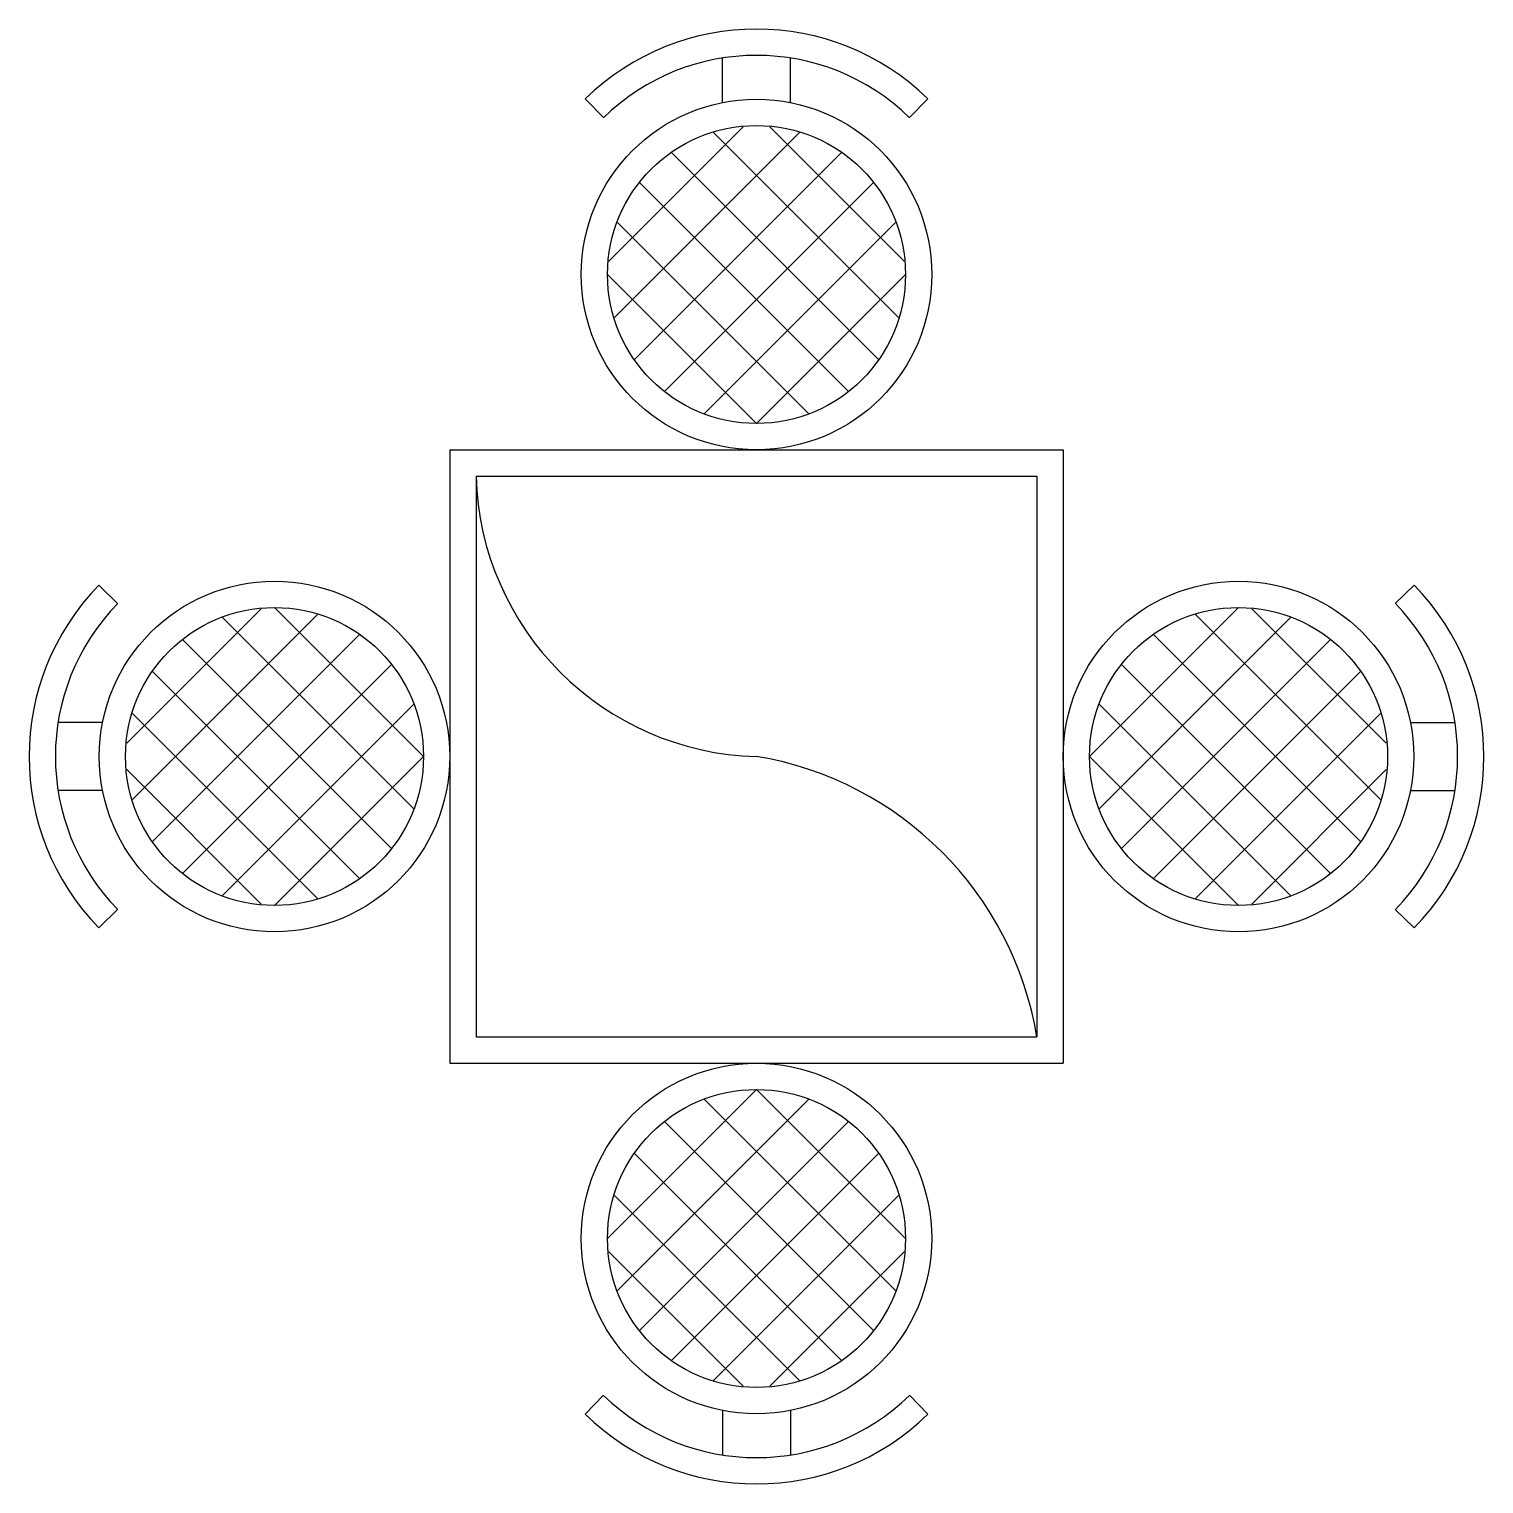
# Model space of a CAD drawing. Extents: x 308 to 309.66, y 168.09 to 169.75.
import ezdxf

# ---------------------------------------------------------------- set-up
doc = ezdxf.new("R2010")
doc.units = 0
doc.layers.get('0').update_dxf_attribs({"linetype": 'CONTINUOUS'})

# ---------------------------------------------------------------- blocks, each defined once
blk = doc.blocks.new('*X0')
at = {"color": 0}
for p, q in [((308.1108, 168.9325), (308.2643, 169.0859)), ((308.1175, 168.8684), (308.3284, 169.0793)), ((308.2199, 169.0762), (308.4381, 168.858)), ((308.2794, 169.0874), (308.4494, 168.9174)), ((308.2794, 169.0874), (308.4494, 168.9174)), ((308.1402, 168.8204), (308.3764, 169.0566)), ((308.1749, 169.0505), (308.4125, 168.8129)), ((308.1749, 168.7843), (308.4125, 169.0219)), ((308.1402, 169.0145), (308.3764, 168.7782)), ((308.2199, 168.7587), (308.4381, 168.9769)), ((308.1175, 168.9665), (308.3284, 168.7555)), ((308.2794, 168.7474), (308.4494, 168.9174)), ((308.2794, 168.7474), (308.4494, 168.9174)), ((308.1108, 168.9024), (308.2643, 168.7489))]:
    blk.add_line(p, q, dxfattribs=at)
blk = doc.blocks.new('*X1')
at = {"color": 0}
for p, q in [((308.8143, 169.6359), (308.6608, 169.4825)), ((308.8444, 169.6359), (308.9979, 169.4825)), ((308.8784, 169.6293), (308.6675, 169.4184)), ((308.7803, 169.6293), (308.9913, 169.4184)), ((308.9264, 169.6066), (308.6902, 169.3704)), ((308.7323, 169.6066), (308.9686, 169.3704)), ((308.6963, 169.5719), (308.9339, 169.3343)), ((308.9625, 169.5719), (308.7249, 169.3343)), ((308.6706, 169.5269), (308.8888, 169.3087)), ((308.9881, 169.5269), (308.7699, 169.3087)), ((308.6594, 169.4674), (308.8294, 169.2974)), ((308.9994, 169.4674), (308.8294, 169.2974))]:
    blk.add_line(p, q, dxfattribs=at)
blk = doc.blocks.new('*X2')
at = {"color": 0}
for p, q in [((309.3794, 169.0874), (309.2094, 168.9174)), ((309.3794, 169.0874), (309.2094, 168.9174)), ((309.4388, 169.0762), (309.2206, 168.858)), ((309.5413, 168.8684), (309.3303, 169.0793)), ((309.5479, 168.9325), (309.3944, 169.0859)), ((309.5186, 168.8204), (309.2823, 169.0566)), ((309.4839, 169.0505), (309.2463, 168.8129)), ((309.4839, 168.7843), (309.2463, 169.0219)), ((309.5186, 169.0145), (309.2823, 168.7782)), ((309.4388, 168.7587), (309.2206, 168.9769)), ((309.5413, 168.9665), (309.3303, 168.7555)), ((309.3794, 168.7474), (309.2094, 168.9174)), ((309.5479, 168.9024), (309.3944, 168.7489))]:
    blk.add_line(p, q, dxfattribs=at)
blk = doc.blocks.new('*X3')
at = {"color": 0}
for p, q in [((308.6594, 168.3674), (308.8294, 168.5374)), ((308.6706, 168.308), (308.8888, 168.5262)), ((308.9881, 168.308), (308.7699, 168.5262)), ((308.9994, 168.3674), (308.8294, 168.5374)), ((308.6963, 168.2629), (308.9339, 168.5005)), ((308.9625, 168.2629), (308.7249, 168.5005)), ((308.9264, 168.2282), (308.6902, 168.4645)), ((308.7323, 168.2282), (308.9686, 168.4645)), ((308.8784, 168.2055), (308.6675, 168.4165)), ((308.7803, 168.2055), (308.9913, 168.4165)), ((308.8143, 168.1989), (308.6608, 168.3524)), ((308.8444, 168.1989), (308.9979, 168.3524))]:
    blk.add_line(p, q, dxfattribs=at)

msp = doc.modelspace()

# ---------------------------------------------------------------- linework, layer by layer
at = {"color": 0}
for p, q in [((308.7904, 169.6636), (308.7904, 169.7144)), ((308.8683, 169.6636), (308.8683, 169.7144)), ((308.6548, 169.6464), (308.6338, 169.6678)), ((309.004, 169.6464), (309.0249, 169.6678)), ((308.4794, 169.2674), (308.4794, 168.5674)), ((308.4794, 169.2674), (309.1794, 169.2674)), ((309.1794, 169.2674), (309.1794, 168.5674)), ((308.5094, 169.2374), (308.5094, 168.5974)), ((308.5094, 169.2374), (309.1494, 169.2374)), ((309.1494, 169.2374), (309.1494, 168.5974)), ((308.1004, 169.092), (308.079, 169.113)), ((309.5583, 169.092), (309.5798, 169.113)), ((308.0832, 168.9564), (308.0324, 168.9564)), ((309.5755, 168.9564), (309.6263, 168.9564)), ((308.0832, 168.8785), (308.0324, 168.8785)), ((309.5755, 168.8785), (309.6263, 168.8785)), ((308.1004, 168.7428), (308.079, 168.7219)), ((309.5583, 168.7428), (309.5798, 168.7219)), ((308.5094, 168.5974), (309.1494, 168.5974)), ((308.4794, 168.5674), (309.1794, 168.5674)), ((308.6548, 168.1885), (308.6338, 168.167)), ((309.004, 168.1885), (309.0249, 168.167)), ((308.7904, 168.1713), (308.7904, 168.1205)), ((308.8683, 168.1713), (308.8683, 168.1205))]:
    msp.add_line(p, q, dxfattribs=at)
for centre, radius in [((308.8294, 169.4674), 0.2), ((308.8294, 169.4674), 0.17), ((308.2794, 168.9174), 0.2), ((309.3794, 168.9174), 0.2), ((308.2794, 168.9174), 0.17), ((309.3794, 168.9174), 0.17), ((308.8294, 168.3674), 0.2), ((308.8294, 168.3674), 0.17)]:
    msp.add_circle(centre, radius, dxfattribs=at)
for centre, radius, start, end in [((308.8294, 169.4674), 0.28, 45.7043, 134.2957), ((308.8294, 169.4674), 0.25, 45.7043, 134.2957), ((308.8378, 169.2458), 0.3285, 181.462, 268.538), ((308.2794, 168.9174), 0.28, 135.7043, 224.2957), ((309.3794, 168.9174), 0.28, 315.7043, 44.2957), ((308.2794, 168.9174), 0.25, 135.7043, 224.2957), ((309.3794, 168.9174), 0.25, 315.7043, 44.2957), ((308.7656, 168.5337), 0.389, 9.4322, 80.5678), ((308.8294, 168.3674), 0.25, 225.7043, 314.2957), ((308.8294, 168.3674), 0.28, 225.7043, 314.2957)]:
    msp.add_arc(centre, radius, start, end, dxfattribs=at)

# ---------------------------------------------------------------- block references
for name in ['*X1', '*X0', '*X2', '*X3']:
    msp.add_blockref(name, (0, 0), dxfattribs=at)

doc.saveas('drawing.dxf')
